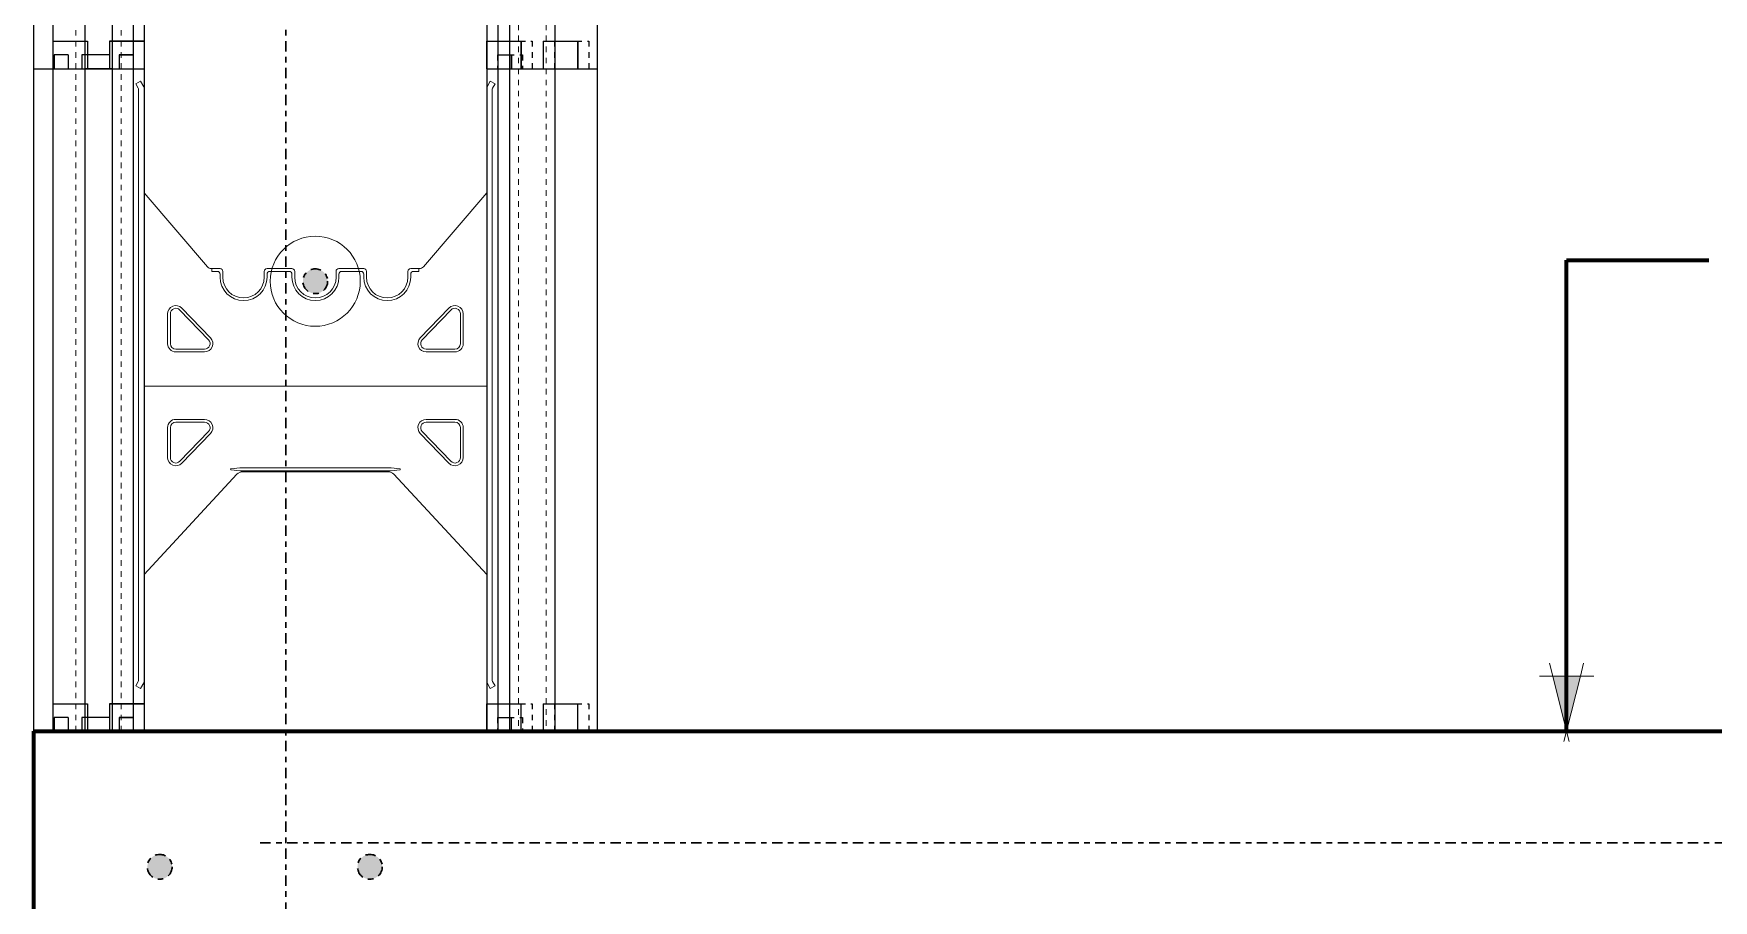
# Model space of a CAD drawing. Header units: inches. Extents: x -29 to 62, y -26 to 141.
# Drawn here: x 9.7 to 40.1, y 14.17 to 29.87 of the extents above; entities that cross this region are included whole.
import ezdxf

# ---------------------------------------------------------------- set-up
doc = ezdxf.new("R2010")
doc.units = ezdxf.units.IN
doc.header["$MEASUREMENT"] = 0
for name, pattern in [('CENTER', [2, 1.25, -0.25, 0.25, -0.25]), ('DASHED2', [0.375, 0.25, -0.125]), ('HIDDEN', [0.375, 0.25, -0.125])]:
    doc.linetypes.add(name, pattern=pattern)
for name, color, linetype, lineweight in [('A2 Hatch', 8, 'Continuous', 9), ('DETAILS', 7, 'Continuous', 13), ('DIM', 3, 'Continuous', 13), ('GRADE', 5, 'Continuous', 100), ('REBAR', 2, 'CENTER', 30)]:
    doc.layers.add(name, color=color, linetype=linetype, lineweight=lineweight)
doc.styles.add('ARCTEXT', font='arctext.shx', dxfattribs={"width": 0.85})
doc.dimstyles.new('ARCTEXT1-4', dxfattribs={"dimtxt": 4, "dimasz": 2, "dimexe": 2, "dimexo": 2, "dimgap": 2, "dimtad": 1, "dimdec": 4, "dimzin": 3, "dimdsep": 46, "dimlunit": 4, "dimtxsty": 'ARCTEXT', "dimblk": 'ARCHTICK', "dimcen": 2, "dimaunit": 1, "dimadec": 0, "dimazin": 0, "dimtfac": 1, "dimtdec": 4, "dimtmove": 2, "dimatfit": 3, "dimldrblk": 'arrow', "dimfxl": 0, "dimtolj": 1, "dimtzin": 0, "dimarcsym": 0})

# ---------------------------------------------------------------- blocks, each defined once
blk = doc.blocks.new('_ArchTick')
at = {"color": 0, "linetype": 'ByBlock', "const_width": 0.15}
blk.add_lwpolyline([(-0.5, -0.5), (0.5, 0.5)], dxfattribs=at)
blk = doc.blocks.new('arrow')
at = {"layer": 'DIM'}
blk.add_hatch(color=253, dxfattribs=at).paths.add_polyline_path([(-2, 0.5), (-2, -0.5), (0, 0)])
at = {"layer": 'DIM', "lineweight": 9}
for points in [[(-2, 0.983), (-2, 0.5), (-2.469, 0.617)], [(0.374, 0.094), (0, 0)], [(0.374, -0.094), (0, 0)], [(-2, -0.983), (-2, -0.5), (-2.469, -0.617)]]:
    blk.add_lwpolyline(points, dxfattribs=at)
at = {"layer": 'DIM', "lineweight": 15}
blk.add_lwpolyline([(0, 0), (-2, -0.5), (-2, 0.5), (0, 0)], dxfattribs=at)

msp = doc.modelspace()

# ---------------------------------------------------------------- hatches: boundary and pattern name
at = {"layer": 'REBAR', "ltscale": 0.15}
h = msp.add_hatch(color=256, dxfattribs=at)
edge = h.paths.add_edge_path()
edge.add_arc((14.79509, 25.38588), 0.22434, 0, 360)
h = msp.add_hatch(color=256, dxfattribs=at)
edge = h.paths.add_edge_path()
edge.add_arc((11.98075, 14.78029), 0.22434, 0, 360)
h = msp.add_hatch(color=256, dxfattribs=at)
edge = h.paths.add_edge_path()
edge.add_arc((15.78405, 14.78029), 0.22434, 0, 360)

# ---------------------------------------------------------------- linework, layer by layer
at = {"color": 1}
for p, q in [((10.04778, 41.73423), (10.04778, 29.23423)), ((10.62278, 41.73423), (10.62278, 29.23423)), ((11.12278, 41.73423), (11.12278, 29.23423)), ((11.69778, 41.73423), (11.69778, 29.23423)), ((17.89778, 41.73423), (17.89778, 29.23423)), ((11.49778, 41.48423), (11.49778, 29.23423)), ((18.09778, 41.48423), (18.09778, 29.23423)), ((9.69778, 41.23423), (9.69778, 29.23423)), ((18.31278, 41.23423), (18.31278, 29.23423)), ((19.13278, 41.23423), (19.13278, 29.23423)), ((19.89778, 41.23423), (19.89778, 29.23423)), ((10.04778, 29.73423), (10.67278, 29.73423)), ((10.04778, 29.73423), (10.67278, 29.73423)), ((10.04778, 29.73423), (10.67278, 29.73423)), ((10.04778, 29.73423), (10.67278, 29.73423)), ((10.04778, 29.73423), (10.67278, 29.73423)), ((10.04778, 29.73423), (10.67278, 29.73423)), ((10.04778, 29.73423), (10.67278, 29.73423)), ((10.04778, 29.73423), (10.67278, 29.73423)), ((10.04778, 29.73421), (10.67278, 29.73421)), ((10.04778, 29.73421), (10.04778, 17.23421)), ((10.04778, 29.73421), (10.67278, 29.73421)), ((10.62278, 29.73421), (10.62278, 17.23421)), ((10.67278, 29.73423), (10.67278, 29.23423)), ((10.67278, 29.73423), (10.67278, 29.23423)), ((10.67278, 29.73423), (10.67278, 29.23423)), ((10.67278, 29.73423), (10.67278, 29.23423)), ((10.67278, 29.73423), (10.67278, 29.23423)), ((10.67278, 29.73423), (10.67278, 29.23423)), ((10.67278, 29.73423), (10.67278, 29.23423)), ((10.67278, 29.73423), (10.67278, 29.23423)), ((10.67278, 29.73421), (10.67278, 29.23421)), ((10.67278, 29.73421), (10.67278, 29.23421)), ((11.07278, 29.73423), (11.07278, 29.23423)), ((11.07278, 29.73423), (11.69778, 29.73423)), ((11.07278, 29.73423), (11.07278, 29.23423)), ((11.07278, 29.73423), (11.69778, 29.73423)), ((11.07278, 29.73423), (11.07278, 29.23423)), ((11.07278, 29.73423), (11.69778, 29.73423)), ((11.07278, 29.73423), (11.07278, 29.23423)), ((11.07278, 29.73423), (11.69778, 29.73423)), ((11.07278, 29.73423), (11.07278, 29.23423)), ((11.07278, 29.73423), (11.69778, 29.73423)), ((11.07278, 29.73423), (11.07278, 29.23423)), ((11.07278, 29.73423), (11.69778, 29.73423)), ((11.07278, 29.73423), (11.07278, 29.23423)), ((11.07278, 29.73423), (11.69778, 29.73423)), ((11.07278, 29.73423), (11.07278, 29.23423)), ((11.69778, 29.73423), (11.07278, 29.73423)), ((11.07278, 29.73423), (11.07278, 29.23423)), ((11.07278, 29.73423), (11.69778, 29.73423)), ((11.07278, 29.73423), (11.07278, 29.23423)), ((11.69778, 29.73423), (11.07278, 29.73423)), ((11.07278, 29.73421), (11.07278, 29.23421)), ((11.07278, 29.73421), (11.69778, 29.73421)), ((11.07278, 29.73421), (11.07278, 29.23421)), ((11.07278, 29.73421), (11.69778, 29.73421)), ((11.07278, 29.73421), (11.07278, 29.23421)), ((11.69778, 29.73421), (11.07278, 29.73421)), ((11.12278, 29.73421), (11.12278, 17.23421)), ((11.69778, 29.73423), (11.69778, 29.23423)), ((11.69778, 29.73423), (11.69778, 29.23423)), ((11.69778, 29.73423), (11.69778, 29.23423)), ((11.69778, 29.73423), (11.69778, 29.23423)), ((11.69778, 29.73423), (11.69778, 29.23423)), ((11.69778, 29.73423), (11.69778, 29.23423)), ((11.69778, 29.73423), (11.69778, 29.23423)), ((11.69778, 29.73423), (11.69778, 29.23423)), ((11.69778, 29.73423), (11.69778, 29.23423)), ((11.69778, 29.73421), (11.69778, 17.23421)), ((11.69778, 29.73421), (11.69778, 29.23421)), ((11.69778, 29.73421), (11.69778, 29.23421)), ((11.69778, 29.73421), (11.69778, 29.23421)), ((17.89348, 29.73423), (17.89348, 29.23423)), ((17.89348, 29.73423), (18.51848, 29.73423)), ((17.89348, 29.73423), (17.89348, 29.23423)), ((17.89778, 29.73421), (17.89778, 17.23421)), ((17.89778, 29.73421), (18.52278, 29.73421)), ((17.89778, 29.73421), (17.89778, 29.23421)), ((18.09778, 29.73423), (18.09778, 29.23423)), ((18.51848, 29.73423), (18.51848, 29.23423)), ((18.52278, 29.73421), (18.52278, 29.23421)), ((18.91848, 29.73423), (18.91848, 29.23423)), ((18.91848, 29.73423), (19.54348, 29.73423)), ((18.92278, 29.73421), (18.92278, 29.23421)), ((18.92278, 29.73421), (19.54778, 29.73421)), ((19.54348, 29.73423), (19.54348, 29.23423)), ((19.54778, 29.73421), (19.54778, 29.23421)), ((9.69778, 29.23423), (11.69778, 29.23423)), ((9.69778, 29.23423), (11.69778, 29.23423)), ((9.69778, 29.23423), (11.24778, 29.23423)), ((9.69778, 29.23423), (11.24778, 29.23423)), ((9.69778, 29.23423), (11.69778, 29.23423)), ((9.69778, 29.23423), (11.69778, 29.23423)), ((9.69778, 29.23423), (11.69778, 29.23423)), ((9.69778, 29.23423), (11.24778, 29.23423)), ((9.69778, 29.23423), (11.24778, 29.23423)), ((9.69778, 29.23423), (11.69778, 29.23423)), ((9.69778, 29.23423), (11.69778, 29.23423)), ((9.69778, 29.23423), (11.24778, 29.23423)), ((9.69778, 29.23423), (11.24778, 29.23423)), ((9.69778, 29.23423), (11.69778, 29.23423)), ((9.69778, 29.23423), (11.24778, 29.23423)), ((9.69778, 29.23423), (11.24778, 29.23423)), ((9.69778, 29.23423), (11.69778, 29.23423)), ((9.69778, 29.23423), (11.69778, 29.23423)), ((9.69778, 29.23421), (9.69778, 17.23421)), ((9.69778, 29.23421), (11.24778, 29.23421)), ((9.69778, 29.23421), (11.69778, 29.23421)), ((9.69778, 29.23421), (11.24778, 29.23421)), ((9.69778, 29.23421), (11.69778, 29.23421)), ((9.69778, 29.2342), (11.69778, 29.2342)), ((9.69778, 29.2342), (11.24778, 29.2342)), ((10.07278, 29.48423), (10.07278, 29.23423)), ((10.32278, 29.48423), (10.07278, 29.48423)), ((10.07278, 29.48423), (10.07278, 29.23423)), ((10.32278, 29.48423), (10.07278, 29.48423)), ((10.07278, 29.48421), (10.07278, 29.23421)), ((10.32278, 29.48421), (10.07278, 29.48421)), ((10.32278, 29.48423), (10.32278, 29.23423)), ((10.32278, 29.48423), (10.32278, 29.23423)), ((10.32278, 29.48421), (10.32278, 29.23421)), ((11.07278, 29.48423), (10.57278, 29.48423)), ((10.57278, 29.48423), (10.57278, 29.23423)), ((11.07278, 29.48423), (10.57278, 29.48423)), ((10.57278, 29.48423), (10.57278, 29.23423)), ((11.07278, 29.48421), (10.57278, 29.48421)), ((10.57278, 29.48421), (10.57278, 29.23421)), ((11.12278, 29.23423), (10.62278, 29.23423)), ((11.12278, 29.23423), (10.62278, 29.23423)), ((11.12278, 29.23423), (10.62278, 29.23423)), ((11.12278, 29.23423), (10.62278, 29.23423)), ((11.12278, 29.23423), (10.62278, 29.23423)), ((11.12278, 29.23423), (10.62278, 29.23423)), ((11.12278, 29.23423), (10.62278, 29.23423)), ((11.12278, 29.23423), (10.62278, 29.23423)), ((11.12278, 29.23421), (10.62278, 29.23421)), ((11.12278, 29.23421), (10.62278, 29.23421)), ((11.12278, 29.2342), (10.62278, 29.2342)), ((11.24778, 29.48423), (11.24778, 29.23423)), ((11.24778, 29.48423), (11.49778, 29.48423)), ((11.24778, 29.48423), (11.24778, 29.23423)), ((11.24778, 29.48423), (11.49778, 29.48423)), ((11.24778, 29.48423), (11.24778, 29.23423)), ((11.24778, 29.48423), (11.49778, 29.48423)), ((11.24778, 29.48423), (11.24778, 29.23423)), ((11.24778, 29.48423), (11.49778, 29.48423)), ((11.24778, 29.48423), (11.24778, 29.23423)), ((11.24778, 29.48423), (11.49778, 29.48423)), ((11.24778, 29.48423), (11.24778, 29.23423)), ((11.24778, 29.48423), (11.49778, 29.48423)), ((11.24778, 29.48423), (11.24778, 29.23423)), ((11.24778, 29.48423), (11.49778, 29.48423)), ((11.24778, 29.48423), (11.24778, 29.23423)), ((11.49778, 29.48423), (11.24778, 29.48423)), ((11.24778, 29.48423), (11.24778, 29.23423)), ((11.24778, 29.48423), (11.49778, 29.48423)), ((11.24778, 29.48423), (11.24778, 29.23423)), ((11.49778, 29.48423), (11.24778, 29.48423)), ((11.24778, 29.48421), (11.24778, 29.23421)), ((11.24778, 29.48421), (11.49778, 29.48421)), ((11.24778, 29.48421), (11.24778, 29.23421)), ((11.24778, 29.48421), (11.49778, 29.48421)), ((11.24778, 29.48421), (11.24778, 29.23421)), ((11.49778, 29.48421), (11.24778, 29.48421)), ((11.49778, 29.48423), (11.49778, 29.23423)), ((11.49778, 29.48423), (11.49778, 29.23423)), ((11.49778, 29.48421), (11.49778, 17.23421)), ((11.49778, 29.48421), (11.49778, 29.23421)), ((11.49778, 29.23423), (11.69778, 29.23423)), ((11.49778, 29.23423), (11.69778, 29.23423)), ((11.49778, 29.23423), (11.69778, 29.23423)), ((11.49778, 29.23423), (11.69778, 29.23423)), ((11.49778, 29.23423), (11.69778, 29.23423)), ((11.49778, 29.23423), (11.69778, 29.23423)), ((11.49778, 29.23423), (11.69778, 29.23423)), ((11.49778, 29.23423), (11.69778, 29.23423)), ((11.49778, 29.23421), (11.69778, 29.23421)), ((11.49778, 29.23421), (11.69778, 29.23421)), ((11.49778, 29.2342), (11.69778, 29.2342)), ((17.89348, 29.23423), (18.09348, 29.23423)), ((17.89778, 29.23423), (19.69348, 29.23423)), ((17.89778, 29.23423), (19.69348, 29.23423)), ((17.89778, 29.23423), (19.89778, 29.23423)), ((17.89778, 29.23421), (18.09778, 29.23421)), ((17.89778, 29.23421), (19.89778, 29.23421)), ((18.09348, 29.48423), (18.34348, 29.48423)), ((18.09778, 29.48421), (18.09778, 17.23421)), ((18.09778, 29.48421), (18.34778, 29.48421)), ((18.10848, 29.23423), (19.69348, 29.23423)), ((18.31278, 29.23421), (19.89778, 29.23421)), ((18.31278, 29.23421), (18.31278, 17.23421)), ((18.34348, 29.48423), (18.34348, 29.23423)), ((18.34778, 29.48421), (18.34778, 29.23421)), ((19.13278, 29.23421), (19.13278, 17.23421)), ((19.69778, 29.23423), (19.89778, 29.23423)), ((19.69778, 29.23423), (19.89778, 29.23423)), ((19.69778, 29.23421), (19.89778, 29.23421)), ((19.89778, 29.23421), (19.89778, 17.23421)), ((10.04778, 17.73421), (10.67278, 17.73421)), ((10.04778, 17.73421), (10.67278, 17.73421)), ((10.04778, 17.73421), (10.67278, 17.73421)), ((10.04778, 17.73421), (10.67278, 17.73421)), ((10.04778, 17.73421), (10.67278, 17.73421)), ((10.04778, 17.73421), (10.67278, 17.73421)), ((10.04778, 17.73421), (10.67278, 17.73421)), ((10.04778, 17.73421), (10.67278, 17.73421)), ((10.04778, 17.7342), (10.67278, 17.7342)), ((10.67278, 17.73421), (10.67278, 17.23421)), ((10.67278, 17.73421), (10.67278, 17.23421)), ((10.67278, 17.73421), (10.67278, 17.23421)), ((10.67278, 17.73421), (10.67278, 17.23421)), ((10.67278, 17.73421), (10.67278, 17.23421)), ((10.67278, 17.73421), (10.67278, 17.23421)), ((10.67278, 17.73421), (10.67278, 17.23421)), ((10.67278, 17.73421), (10.67278, 17.23421)), ((10.67278, 17.7342), (10.67278, 17.2342)), ((11.07278, 17.73421), (11.07278, 17.23421)), ((11.07278, 17.73421), (11.69778, 17.73421)), ((11.07278, 17.73421), (11.07278, 17.23421)), ((11.07278, 17.73421), (11.69778, 17.73421)), ((11.07278, 17.73421), (11.07278, 17.23421)), ((11.07278, 17.73421), (11.69778, 17.73421)), ((11.07278, 17.73421), (11.07278, 17.23421)), ((11.07278, 17.73421), (11.69778, 17.73421)), ((11.07278, 17.73421), (11.07278, 17.23421)), ((11.07278, 17.73421), (11.69778, 17.73421)), ((11.07278, 17.73421), (11.07278, 17.23421)), ((11.07278, 17.73421), (11.69778, 17.73421)), ((11.07278, 17.73421), (11.07278, 17.23421)), ((11.07278, 17.73421), (11.69778, 17.73421)), ((11.07278, 17.73421), (11.07278, 17.23421)), ((11.69778, 17.73421), (11.07278, 17.73421)), ((11.07278, 17.73421), (11.07278, 17.23421)), ((11.07278, 17.73421), (11.69778, 17.73421)), ((11.07278, 17.73421), (11.07278, 17.23421)), ((11.69778, 17.73421), (11.07278, 17.73421)), ((11.07278, 17.7342), (11.07278, 17.2342)), ((11.07278, 17.7342), (11.69778, 17.7342)), ((11.07278, 17.7342), (11.07278, 17.2342)), ((11.69778, 17.7342), (11.07278, 17.7342)), ((11.69778, 17.73421), (11.69778, 17.23421)), ((11.69778, 17.73421), (11.69778, 17.23421)), ((11.69778, 17.73421), (11.69778, 17.23421)), ((11.69778, 17.73421), (11.69778, 17.23421)), ((11.69778, 17.73421), (11.69778, 17.23421)), ((11.69778, 17.73421), (11.69778, 17.23421)), ((11.69778, 17.73421), (11.69778, 17.23421)), ((11.69778, 17.73421), (11.69778, 17.23421)), ((11.69778, 17.73421), (11.69778, 17.23421)), ((11.69778, 17.7342), (11.69778, 17.2342)), ((11.69778, 17.7342), (11.69778, 17.2342)), ((17.89348, 17.73421), (17.89348, 17.23421)), ((17.89348, 17.73421), (18.51848, 17.73421)), ((17.89348, 17.73421), (17.89348, 17.23421)), ((18.09778, 17.73421), (18.09778, 17.23421)), ((18.51848, 17.73421), (18.51848, 17.23421)), ((18.91848, 17.73421), (18.91848, 17.23421)), ((18.91848, 17.73421), (19.54348, 17.73421)), ((19.54348, 17.73421), (19.54348, 17.23421)), ((10.07278, 17.48421), (10.07278, 17.23421)), ((10.32278, 17.48421), (10.07278, 17.48421)), ((10.07278, 17.48421), (10.07278, 17.23421)), ((10.32278, 17.48421), (10.07278, 17.48421)), ((10.07278, 17.4842), (10.07278, 17.2342)), ((10.32278, 17.4842), (10.07278, 17.4842)), ((10.32278, 17.48421), (10.32278, 17.23421)), ((10.32278, 17.48421), (10.32278, 17.23421)), ((10.32278, 17.4842), (10.32278, 17.2342)), ((11.07278, 17.48421), (10.57278, 17.48421)), ((10.57278, 17.48421), (10.57278, 17.23421)), ((11.07278, 17.48421), (10.57278, 17.48421)), ((10.57278, 17.48421), (10.57278, 17.23421)), ((11.07278, 17.4842), (10.57278, 17.4842)), ((10.57278, 17.4842), (10.57278, 17.2342)), ((11.24778, 17.48421), (11.24778, 17.23421)), ((11.24778, 17.48421), (11.49778, 17.48421)), ((11.24778, 17.48421), (11.24778, 17.23421)), ((11.24778, 17.48421), (11.49778, 17.48421)), ((11.24778, 17.48421), (11.24778, 17.23421)), ((11.24778, 17.48421), (11.49778, 17.48421)), ((11.24778, 17.48421), (11.24778, 17.23421)), ((11.24778, 17.48421), (11.49778, 17.48421)), ((11.24778, 17.48421), (11.24778, 17.23421)), ((11.24778, 17.48421), (11.49778, 17.48421)), ((11.24778, 17.48421), (11.24778, 17.23421)), ((11.24778, 17.48421), (11.49778, 17.48421)), ((11.24778, 17.48421), (11.24778, 17.23421)), ((11.24778, 17.48421), (11.49778, 17.48421)), ((11.24778, 17.48421), (11.24778, 17.23421)), ((11.49778, 17.48421), (11.24778, 17.48421)), ((11.24778, 17.48421), (11.24778, 17.23421)), ((11.24778, 17.48421), (11.49778, 17.48421)), ((11.24778, 17.48421), (11.24778, 17.23421)), ((11.49778, 17.48421), (11.24778, 17.48421)), ((11.24778, 17.4842), (11.24778, 17.2342)), ((11.24778, 17.4842), (11.49778, 17.4842)), ((11.24778, 17.4842), (11.24778, 17.2342)), ((11.49778, 17.4842), (11.24778, 17.4842)), ((11.49778, 17.48421), (11.49778, 17.23421)), ((11.49778, 17.48421), (11.49778, 17.23421)), ((11.49778, 17.4842), (11.49778, 17.2342)), ((18.09348, 17.48421), (18.34348, 17.48421)), ((18.34348, 17.48421), (18.34348, 17.23421)), ((9.69778, 17.23421), (11.69778, 17.23421)), ((9.69778, 17.23421), (11.69778, 17.23421)), ((9.69778, 17.23421), (11.24778, 17.23421)), ((9.69778, 17.23421), (11.24778, 17.23421)), ((9.69778, 17.23421), (11.69778, 17.23421)), ((9.69778, 17.23421), (11.69778, 17.23421)), ((9.69778, 17.23421), (11.69778, 17.23421)), ((9.69778, 17.23421), (11.24778, 17.23421)), ((9.69778, 17.23421), (11.24778, 17.23421)), ((9.69778, 17.23421), (11.69778, 17.23421)), ((9.69778, 17.23421), (11.69778, 17.23421)), ((9.69778, 17.23421), (11.24778, 17.23421)), ((9.69778, 17.23421), (11.24778, 17.23421)), ((9.69778, 17.23421), (11.69778, 17.23421)), ((9.69778, 17.23421), (11.24778, 17.23421)), ((9.69778, 17.23421), (11.24778, 17.23421)), ((9.69778, 17.23421), (11.69778, 17.23421)), ((9.69778, 17.23421), (11.69778, 17.23421)), ((9.69778, 17.2342), (11.24778, 17.2342)), ((9.69778, 17.2342), (11.69778, 17.2342)), ((11.12278, 17.23421), (10.62278, 17.23421)), ((11.12278, 17.23421), (10.62278, 17.23421)), ((11.12278, 17.23421), (10.62278, 17.23421)), ((11.12278, 17.23421), (10.62278, 17.23421)), ((11.12278, 17.23421), (10.62278, 17.23421)), ((11.12278, 17.23421), (10.62278, 17.23421)), ((11.12278, 17.23421), (10.62278, 17.23421)), ((11.12278, 17.23421), (10.62278, 17.23421)), ((11.12278, 17.2342), (10.62278, 17.2342)), ((11.49778, 17.23421), (11.69778, 17.23421)), ((11.49778, 17.23421), (11.69778, 17.23421)), ((11.49778, 17.23421), (11.69778, 17.23421)), ((11.49778, 17.23421), (11.69778, 17.23421)), ((11.49778, 17.23421), (11.69778, 17.23421)), ((11.49778, 17.23421), (11.69778, 17.23421)), ((11.49778, 17.23421), (11.69778, 17.23421)), ((11.49778, 17.23421), (11.69778, 17.23421)), ((11.49778, 17.2342), (11.69778, 17.2342)), ((17.89348, 17.23421), (18.09348, 17.23421)), ((17.89778, 17.23421), (19.69348, 17.23421)), ((17.89778, 17.23421), (19.69348, 17.23421)), ((17.89778, 17.23421), (19.89778, 17.23421)), ((18.10848, 17.23421), (19.69348, 17.23421)), ((19.69778, 17.23421), (19.89778, 17.23421)), ((19.69778, 17.23421), (19.89778, 17.23421)), ((19.69778, 17.2342), (19.89778, 17.2342))]:
    msp.add_line(p, q, dxfattribs=at)
at = {"color": 1, "linetype": 'HIDDEN', "ltscale": 0.02}
for p, q in [((10.04778, 29.73423), (10.67278, 29.73423)), ((10.04778, 29.73423), (10.04778, 29.23423)), ((10.04778, 29.73423), (10.67278, 29.73423)), ((10.04778, 29.73423), (10.67278, 29.73423)), ((10.04778, 29.73423), (10.04778, 29.23423)), ((10.04778, 29.73423), (10.67278, 29.73423)), ((10.04778, 29.73423), (10.04778, 29.23423)), ((10.04778, 29.73423), (10.67278, 29.73423)), ((10.04778, 29.73423), (10.67278, 29.73423)), ((10.04778, 29.73423), (10.04778, 29.23423)), ((10.04778, 29.73423), (10.67278, 29.73423)), ((10.04778, 29.73423), (10.67278, 29.73423)), ((10.04778, 29.73423), (10.04778, 29.23423)), ((10.04778, 29.73423), (10.67278, 29.73423)), ((10.04778, 29.73423), (10.04778, 29.23423)), ((10.04778, 29.73423), (10.67278, 29.73423)), ((10.04778, 29.73423), (10.04778, 29.23423)), ((10.04778, 29.73421), (10.67278, 29.73421)), ((10.04778, 29.73421), (10.04778, 29.23421)), ((10.04778, 29.73421), (10.67278, 29.73421)), ((10.04778, 29.73421), (10.04778, 29.23421)), ((10.67278, 29.73423), (10.67278, 29.23423)), ((10.67278, 29.73423), (10.67278, 29.23423)), ((10.67278, 29.73423), (10.67278, 29.23423)), ((10.67278, 29.73423), (10.67278, 29.23423)), ((10.67278, 29.73423), (10.67278, 29.23423)), ((10.67278, 29.73423), (10.67278, 29.23423)), ((10.67278, 29.73423), (10.67278, 29.23423)), ((10.67278, 29.73423), (10.67278, 29.23423)), ((10.67278, 29.73423), (10.67278, 29.23423)), ((10.67278, 29.73423), (10.67278, 29.23423)), ((10.67278, 29.73421), (10.67278, 29.23421)), ((10.67278, 29.73421), (10.67278, 29.23421)), ((11.07278, 29.73423), (11.07278, 29.23423)), ((11.07278, 29.73423), (11.69778, 29.73423)), ((11.07278, 29.73423), (11.07278, 29.23423)), ((11.07278, 29.73423), (11.69778, 29.73423)), ((11.07278, 29.73423), (11.07278, 29.23423)), ((11.07278, 29.73423), (11.69778, 29.73423)), ((11.07278, 29.73423), (11.07278, 29.23423)), ((11.07278, 29.73423), (11.69778, 29.73423)), ((11.07278, 29.73423), (11.07278, 29.23423)), ((11.07278, 29.73423), (11.69778, 29.73423)), ((11.07278, 29.73423), (11.07278, 29.23423)), ((11.07278, 29.73423), (11.69778, 29.73423)), ((11.07278, 29.73423), (11.07278, 29.23423)), ((11.07278, 29.73423), (11.69778, 29.73423)), ((11.07278, 29.73423), (11.07278, 29.23423)), ((11.07278, 29.73423), (11.69778, 29.73423)), ((11.07278, 29.73423), (11.07278, 29.23423)), ((11.07278, 29.73423), (11.69778, 29.73423)), ((11.07278, 29.73423), (11.07278, 29.23423)), ((11.07278, 29.73423), (11.69778, 29.73423)), ((11.07278, 29.73421), (11.07278, 29.23421)), ((11.07278, 29.73421), (11.69778, 29.73421)), ((11.07278, 29.73421), (11.07278, 29.23421)), ((11.07278, 29.73421), (11.69778, 29.73421)), ((17.89348, 29.73423), (18.51848, 29.73423)), ((17.89348, 29.73423), (18.51848, 29.73423)), ((17.89778, 29.73421), (18.52278, 29.73421)), ((18.09778, 29.73423), (18.72278, 29.73423)), ((18.51848, 29.73423), (18.51848, 29.23423)), ((18.51848, 29.73423), (18.51848, 29.23423)), ((18.52278, 29.73421), (18.52278, 29.23421)), ((18.72278, 29.73423), (18.72278, 29.23423)), ((18.91848, 29.73423), (18.91848, 29.23423)), ((18.91848, 29.73423), (19.54348, 29.73423)), ((18.91848, 29.73423), (18.91848, 29.23423)), ((18.91848, 29.73423), (19.54348, 29.73423)), ((18.92278, 29.73421), (18.92278, 29.23421)), ((18.92278, 29.73421), (19.54778, 29.73421)), ((19.12278, 29.73423), (19.12278, 29.23423)), ((19.12278, 29.73423), (19.74778, 29.73423)), ((19.54348, 29.73423), (19.54348, 29.23423)), ((19.54348, 29.73423), (19.54348, 29.23423)), ((19.54778, 29.73421), (19.54778, 29.23421)), ((19.74778, 29.73423), (19.74778, 29.23423)), ((18.09348, 29.48423), (18.09348, 29.23423)), ((18.09348, 29.48423), (18.34348, 29.48423)), ((18.09348, 29.48423), (18.09348, 29.23423)), ((18.09348, 29.48423), (18.34348, 29.48423)), ((18.09778, 29.48421), (18.09778, 29.23421)), ((18.09778, 29.48421), (18.34778, 29.48421)), ((18.29778, 29.48423), (18.54778, 29.48423)), ((18.34348, 29.48423), (18.34348, 29.23423)), ((18.34348, 29.48423), (18.34348, 29.23423)), ((18.34778, 29.48421), (18.34778, 29.23421)), ((18.54778, 29.48423), (18.54778, 29.23423)), ((10.04778, 17.73421), (10.67278, 17.73421)), ((10.04778, 17.73421), (10.04778, 17.23421)), ((10.04778, 17.73421), (10.67278, 17.73421)), ((10.04778, 17.73421), (10.67278, 17.73421)), ((10.04778, 17.73421), (10.04778, 17.23421)), ((10.04778, 17.73421), (10.67278, 17.73421)), ((10.04778, 17.73421), (10.04778, 17.23421)), ((10.04778, 17.73421), (10.67278, 17.73421)), ((10.04778, 17.73421), (10.67278, 17.73421)), ((10.04778, 17.73421), (10.04778, 17.23421)), ((10.04778, 17.73421), (10.67278, 17.73421)), ((10.04778, 17.73421), (10.67278, 17.73421)), ((10.04778, 17.73421), (10.04778, 17.23421)), ((10.04778, 17.73421), (10.67278, 17.73421)), ((10.04778, 17.73421), (10.04778, 17.23421)), ((10.04778, 17.73421), (10.67278, 17.73421)), ((10.04778, 17.73421), (10.04778, 17.23421)), ((10.04778, 17.7342), (10.67278, 17.7342)), ((10.04778, 17.7342), (10.04778, 17.2342)), ((10.67278, 17.73421), (10.67278, 17.23421)), ((10.67278, 17.73421), (10.67278, 17.23421)), ((10.67278, 17.73421), (10.67278, 17.23421)), ((10.67278, 17.73421), (10.67278, 17.23421)), ((10.67278, 17.73421), (10.67278, 17.23421)), ((10.67278, 17.73421), (10.67278, 17.23421)), ((10.67278, 17.73421), (10.67278, 17.23421)), ((10.67278, 17.73421), (10.67278, 17.23421)), ((10.67278, 17.73421), (10.67278, 17.23421)), ((10.67278, 17.73421), (10.67278, 17.23421)), ((10.67278, 17.7342), (10.67278, 17.2342)), ((11.07278, 17.73421), (11.07278, 17.23421)), ((11.07278, 17.73421), (11.69778, 17.73421)), ((11.07278, 17.73421), (11.07278, 17.23421)), ((11.07278, 17.73421), (11.69778, 17.73421)), ((11.07278, 17.73421), (11.07278, 17.23421)), ((11.07278, 17.73421), (11.69778, 17.73421)), ((11.07278, 17.73421), (11.07278, 17.23421)), ((11.07278, 17.73421), (11.69778, 17.73421)), ((11.07278, 17.73421), (11.07278, 17.23421)), ((11.07278, 17.73421), (11.69778, 17.73421)), ((11.07278, 17.73421), (11.07278, 17.23421)), ((11.07278, 17.73421), (11.69778, 17.73421)), ((11.07278, 17.73421), (11.07278, 17.23421)), ((11.07278, 17.73421), (11.69778, 17.73421)), ((11.07278, 17.73421), (11.07278, 17.23421)), ((11.07278, 17.73421), (11.69778, 17.73421)), ((11.07278, 17.73421), (11.07278, 17.23421)), ((11.07278, 17.73421), (11.69778, 17.73421)), ((11.07278, 17.73421), (11.07278, 17.23421)), ((11.07278, 17.73421), (11.69778, 17.73421)), ((11.07278, 17.7342), (11.07278, 17.2342)), ((11.07278, 17.7342), (11.69778, 17.7342)), ((17.89348, 17.73421), (18.51848, 17.73421)), ((17.89348, 17.73421), (18.51848, 17.73421)), ((18.09778, 17.73421), (18.72278, 17.73421)), ((18.51848, 17.73421), (18.51848, 17.23421)), ((18.51848, 17.73421), (18.51848, 17.23421)), ((18.72278, 17.73421), (18.72278, 17.23421)), ((18.91848, 17.73421), (18.91848, 17.23421)), ((18.91848, 17.73421), (19.54348, 17.73421)), ((18.91848, 17.73421), (18.91848, 17.23421)), ((18.91848, 17.73421), (19.54348, 17.73421)), ((19.12278, 17.73421), (19.12278, 17.23421)), ((19.12278, 17.73421), (19.74778, 17.73421)), ((19.54348, 17.73421), (19.54348, 17.23421)), ((19.54348, 17.73421), (19.54348, 17.23421)), ((19.74778, 17.73421), (19.74778, 17.23421)), ((18.09348, 17.48421), (18.09348, 17.23421)), ((18.09348, 17.48421), (18.34348, 17.48421)), ((18.09348, 17.48421), (18.09348, 17.23421)), ((18.09348, 17.48421), (18.34348, 17.48421)), ((18.29778, 17.48421), (18.54778, 17.48421)), ((18.34348, 17.48421), (18.34348, 17.23421)), ((18.34348, 17.48421), (18.34348, 17.23421)), ((18.54778, 17.48421), (18.54778, 17.23421))]:
    msp.add_line(p, q, dxfattribs=at)
at = {"ltscale": 0.15}
for p, q in [((10.67278, 29.23423), (11.07278, 29.23423)), ((10.67278, 29.23423), (11.07278, 29.23423)), ((10.67278, 29.23423), (11.07278, 29.23423)), ((10.67278, 29.23423), (11.07278, 29.23423)), ((10.67278, 29.23423), (11.07278, 29.23423)), ((10.67278, 29.23423), (11.07278, 29.23423)), ((10.67278, 29.23423), (11.07278, 29.23423)), ((10.67278, 29.23423), (11.07278, 29.23423)), ((10.67278, 29.23421), (11.07278, 29.23421)), ((10.67278, 29.23421), (11.07278, 29.23421)), ((10.67278, 29.2342), (11.07278, 29.2342)), ((10.67278, 17.23421), (11.07278, 17.23421)), ((10.67278, 17.23421), (11.07278, 17.23421)), ((10.67278, 17.23421), (11.07278, 17.23421)), ((10.67278, 17.23421), (11.07278, 17.23421)), ((10.67278, 17.23421), (11.07278, 17.23421)), ((10.67278, 17.23421), (11.07278, 17.23421)), ((10.67278, 17.23421), (11.07278, 17.23421)), ((10.67278, 17.23421), (11.07278, 17.23421)), ((10.67278, 17.2342), (11.07278, 17.2342))]:
    msp.add_line(p, q, dxfattribs=at)
at = {"layer": 'A2 Hatch', "linetype": 'DASHED2', "ltscale": 0.15}
for p, q in [((10.46278, 41.73423), (10.46278, 29.23423)), ((11.28278, 41.73423), (11.28278, 29.23423)), ((18.47278, 41.23423), (18.47278, 29.23423)), ((18.97278, 41.23423), (18.97278, 29.23423)), ((10.46278, 29.73421), (10.46278, 17.23421)), ((11.28278, 29.73421), (11.28278, 17.23421)), ((18.47278, 29.23421), (18.47278, 17.23421)), ((18.97278, 29.23421), (18.97278, 17.23421))]:
    msp.add_line(p, q, dxfattribs=at)
at = {"layer": 'A2 Hatch', "ltscale": 0.15}
msp.add_circle((14.79509, 25.38588), 0.81577, dxfattribs=at)
at = {"layer": 'DETAILS', "color": 6, "lineweight": 20}
for p, q in [((11.54539, 28.9611), (11.63199, 29.0111)), ((11.59108, 28.88196), (11.54539, 28.9611)), ((11.63199, 29.0111), (11.69108, 28.90876)), ((11.69778, 28.88376), (11.69778, 26.90445)), ((17.89778, 26.90445), (17.89778, 28.88376)), ((17.90448, 28.90876), (17.96356, 29.0111)), ((17.96356, 29.0111), (18.05017, 28.9611)), ((18.05017, 28.9611), (18.00448, 28.88196)), ((11.59778, 28.85921), (11.59778, 18.16147)), ((11.59778, 28.82036), (11.59778, 28.85696)), ((17.99778, 28.85921), (17.99778, 18.16147)), ((17.99778, 28.85696), (17.99778, 28.82036)), ((11.69778, 26.98473), (12.84326, 25.64496)), ((11.69778, 26.90445), (11.69778, 20.14279)), ((16.7523, 25.64496), (17.89778, 26.98474)), ((17.89778, 20.14279), (17.89778, 26.90445)), ((12.9154, 25.61421), (12.92278, 25.61421)), ((13.07278, 25.61421), (12.9154, 25.61421)), ((12.92278, 25.61421), (12.92278, 25.56421)), ((12.92278, 25.56421), (13.02278, 25.56421)), ((13.12278, 25.45921), (13.12278, 25.56421)), ((13.87278, 25.56421), (13.87278, 25.45921)), ((14.37278, 25.61421), (13.92278, 25.61421)), ((13.97278, 25.56421), (14.32278, 25.56421)), ((14.42278, 25.45921), (14.42278, 25.56421)), ((15.17278, 25.56421), (15.17278, 25.45921)), ((15.67278, 25.61421), (15.22278, 25.61421)), ((15.27278, 25.56421), (15.62278, 25.56421)), ((15.72278, 25.45921), (15.72278, 25.56421)), ((16.47278, 25.56421), (16.47278, 25.45921)), ((16.68016, 25.61421), (16.52278, 25.61421)), ((16.57278, 25.56421), (16.67278, 25.56421)), ((16.67278, 25.56421), (16.67278, 25.61421)), ((16.67278, 25.61421), (16.68016, 25.61421)), ((13.07278, 25.51421), (13.07278, 25.45921)), ((13.92278, 25.45921), (13.92278, 25.51421)), ((14.37278, 25.51421), (14.37278, 25.45921)), ((15.22278, 25.45921), (15.22278, 25.51421)), ((15.67278, 25.51421), (15.67278, 25.45921)), ((16.52278, 25.45921), (16.52278, 25.51421)), ((12.12278, 24.79524), (12.12278, 24.25421)), ((12.17278, 24.79524), (12.17278, 24.25421)), ((12.8643, 24.32347), (12.34492, 24.86449)), ((12.90037, 24.35809), (12.38099, 24.89912)), ((17.21457, 24.89912), (16.69519, 24.35809)), ((17.25064, 24.86449), (16.73126, 24.32347)), ((17.42278, 24.25421), (17.42278, 24.79524)), ((17.47278, 24.25421), (17.47278, 24.79524)), ((12.27278, 24.15421), (12.79216, 24.15421)), ((12.27278, 24.10421), (12.79216, 24.10421)), ((16.8034, 24.15421), (17.32278, 24.15421)), ((16.8034, 24.10421), (17.32278, 24.10421)), ((11.69778, 23.48421), (17.89778, 23.48421)), ((12.79216, 22.88421), (12.27278, 22.88421)), ((12.79216, 22.83421), (12.27278, 22.83421)), ((17.32278, 22.88421), (16.8034, 22.88421)), ((17.32278, 22.83421), (16.8034, 22.83421)), ((12.12278, 22.73421), (12.12278, 22.19319)), ((12.17278, 22.73421), (12.17278, 22.19319)), ((12.34492, 22.12394), (12.8643, 22.66496)), ((12.38099, 22.08931), (12.90037, 22.63033)), ((16.69519, 22.63033), (17.21457, 22.08931)), ((16.73126, 22.66496), (17.25064, 22.12394)), ((17.42278, 22.19319), (17.42278, 22.73421)), ((17.47278, 22.19319), (17.47278, 22.73421)), ((11.69778, 20.0738), (13.37885, 21.89028)), ((13.42751, 22.00421), (13.2714, 21.98913)), ((13.2714, 21.9693), (13.42751, 21.95421)), ((14.79778, 22.00421), (13.42751, 22.00421)), ((13.42751, 21.95421), (14.79778, 21.95421)), ((13.48491, 21.93421), (14.79778, 21.93421)), ((16.16805, 22.00421), (14.79778, 22.00421)), ((14.79778, 21.95421), (16.16805, 21.95421)), ((14.79778, 21.93421), (16.11065, 21.93421)), ((16.32416, 21.98913), (16.16805, 22.00421)), ((16.16805, 21.95421), (16.32416, 21.9693)), ((16.21671, 21.89028), (17.89778, 20.0738)), ((11.69778, 18.13467), (11.69778, 20.14279)), ((17.89778, 20.14279), (17.89778, 18.13467)), ((11.59108, 18.13647), (11.54539, 18.05733)), ((11.54539, 18.05733), (11.63199, 18.00733)), ((11.59778, 18.19807), (11.59778, 18.16147)), ((11.63199, 18.00733), (11.69108, 18.10967)), ((17.90448, 18.10967), (17.96356, 18.00733)), ((17.96356, 18.00733), (18.05017, 18.05733)), ((17.99778, 18.16147), (17.99778, 18.19807)), ((18.05017, 18.05733), (18.00448, 18.13647))]:
    msp.add_line(p, q, dxfattribs=at)
for centre, radius, start, end in [((11.54778, 28.85696), 0.05, 0, 30), ((11.64778, 28.88376), 0.05, 0, 30), ((17.94778, 28.88376), 0.05, 150, 180), ((18.04778, 28.85696), 0.05, 150, 180), ((12.9154, 25.71421), 0.1, 223.830861, 270), ((13.02278, 25.51421), 0.05, 360, 90), ((13.07278, 25.56421), 0.05, 0, 90), ((13.92278, 25.56421), 0.05, 90, 180), ((13.97278, 25.51421), 0.05, 90, 180), ((14.32278, 25.51421), 0.05, 360, 90), ((14.37278, 25.56421), 0.05, 0, 90), ((15.22278, 25.56421), 0.05, 90, 180), ((15.27278, 25.51421), 0.05, 90, 180), ((15.62278, 25.51421), 0.05, 0, 90), ((15.67278, 25.56421), 0.05, 0, 90), ((16.52278, 25.56421), 0.05, 90, 180), ((16.57278, 25.51421), 0.05, 90, 180), ((16.68016, 25.71421), 0.1, 270, 316.169139), ((13.49778, 25.45921), 0.425, 180, 360), ((13.49778, 25.45921), 0.375, 180, 0), ((14.79778, 25.45921), 0.425, 180, 270), ((14.79778, 25.45921), 0.375, 180, 270), ((14.79778, 25.45921), 0.425, 270, 0), ((14.79778, 25.45921), 0.375, 270, 0), ((16.09778, 25.45921), 0.425, 180, 0), ((16.09778, 25.45921), 0.375, 180, 0), ((12.27278, 24.79524), 0.15, 43.830861, 180), ((17.32278, 24.79524), 0.15, 0, 136.169139), ((12.27278, 24.79524), 0.1, 43.830861, 180), ((17.32278, 24.79524), 0.1, 0, 136.169139), ((12.79216, 24.25421), 0.15, 270, 43.830861), ((12.79216, 24.25421), 0.1, 270, 43.830861), ((16.8034, 24.25421), 0.15, 136.169139, 270), ((16.8034, 24.25421), 0.1, 136.169139, 270), ((12.27278, 24.25421), 0.15, 180, 270), ((12.27278, 24.25421), 0.1, 180, 270), ((17.32278, 24.25421), 0.15, 270, 0), ((17.32278, 24.25421), 0.1, 270, 360), ((12.27278, 22.73421), 0.15, 90, 180), ((12.27278, 22.73421), 0.1, 90, 180), ((12.79216, 22.73421), 0.15, 316.169139, 90), ((12.79216, 22.73421), 0.1, 316.169139, 90), ((16.8034, 22.73421), 0.15, 90, 223.830861), ((16.8034, 22.73421), 0.1, 90, 223.830861), ((17.32278, 22.73421), 0.15, 360, 90), ((17.32278, 22.73421), 0.1, 0, 90), ((12.27278, 22.19319), 0.15, 180, 316.169139), ((12.27278, 22.19319), 0.1, 180, 316.169139), ((13.27269, 21.97921), 0.01, 97.409891, 262.590109), ((13.48491, 21.78421), 0.15, 90, 135), ((16.11065, 21.78421), 0.15, 45, 90), ((16.32287, 21.97921), 0.01, 277.409891, 82.590109), ((17.32278, 22.19319), 0.15, 223.830861, 360), ((17.32278, 22.19319), 0.1, 223.830861, 0), ((11.54778, 18.16147), 0.05, 330, 360), ((11.64778, 18.13467), 0.05, 330, 360), ((17.94778, 18.13467), 0.05, 180, 210), ((18.04778, 18.16147), 0.05, 180, 210)]:
    msp.add_arc(centre, radius, start, end, dxfattribs=at)
at = {"layer": 'GRADE', "ltscale": 0.15}
for q in [(49.89331, 17.2342), (9.69778, -4.7658)]:
    msp.add_line((9.69778, 17.2342), q, dxfattribs=at)
at = {"layer": 'REBAR', "ltscale": 0.15}
for p, q in [((14.26502, 11.51128), (14.26502, 108.94506)), ((13.80029, 15.21197), (49.89331, 15.21197))]:
    msp.add_line(p, q, dxfattribs=at)
for centre in [(14.79509, 25.38588), (11.98075, 14.78029), (15.78405, 14.78029)]:
    msp.add_circle(centre, 0.22434, dxfattribs=at)

# ---------------------------------------------------------------- leaders
at = {"layer": 'DIM'}
msp.add_leader([(37.44135, 17.2342), (37.44135, 25.76534), (40.01875, 25.76534)], dimstyle='ARCTEXT1-4', override={"dimasz": 0.5, "dimtad": 0, "dimlwd": 65535}, dxfattribs=at)

doc.saveas('drawing.dxf')
